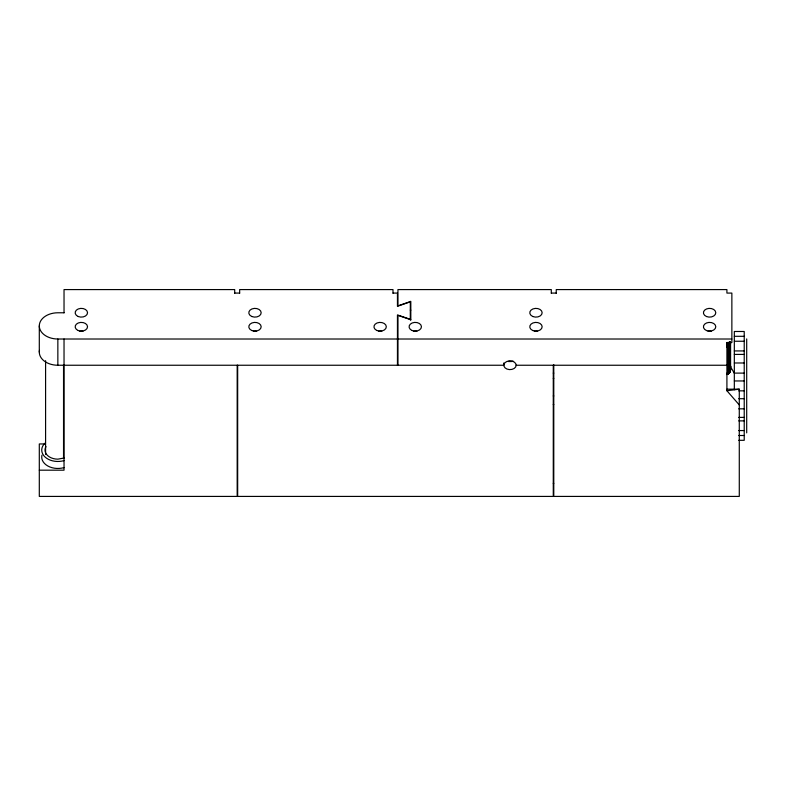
<?xml version="1.0" encoding="UTF-8"?>
<svg xmlns="http://www.w3.org/2000/svg" width="786" height="786" viewBox="0 0 786 786"><rect width="100%" height="100%" fill="white"/><g stroke="black" fill="none" stroke-linecap="round" stroke-linejoin="round"><path stroke-width="1.18" d="M726.912 374.568L729.133 373.291L730.577 369.793L730.577 342.411M726.912 374.411C729.526 373.822 731.658 370.422 729.919 368.045L730.577 366.296L729.919 364.547M729.919 368.555C731.756 370.589 729.123 373.576 726.912 373.93M729.919 369.155C731.845 370.619 728.563 373.124 726.912 373.173M729.919 369.793L730.577 369.793L729.919 371.031M729.919 368.762L730.577 366.296L729.919 365.058M729.919 368.683L730.577 366.296L729.919 365.657M729.919 368.438L730.577 366.296L729.919 366.296M730.577 369.793L729.919 370.432M729.919 367.534L730.577 366.296L729.919 366.934M410.813 319.922L410.813 301.402L397.942 305.852L397.942 289.582L551.3 289.582L551.3 293.257M410.312 301.824L397.451 306.285L397.451 293.08L393 293.08M64.03 458.022L57.85 459.162A12.861 9.098 0 0 1 45.971 446.586M726.912 347.166L729.919 345.535L730.41 342.509L729.919 345.025L726.912 346.174M556.242 293.257L556.242 289.582L726.912 289.582L726.912 293.08L731.864 293.08L731.864 342.509L726.912 342.509L726.912 390.74L739.282 389.178L739.282 496.418L553.776 496.418L553.776 364.655M726.912 345.025L730.41 344.121L730.41 342.676M511.598 361.472L508.395 361.472L511.598 361.472A6.18 4.372 0 0 0 513.081 361.039M234.7 293.08L239.651 293.08M551.3 293.08L556.242 293.08M410.312 310.146L410.813 310.146M64.03 312.779L57.85 312.779A18.55 13.116 0 0 0 39.3 325.895L39.3 352.128M410.813 319.745L397.942 315.363L397.942 365.244M734.33 336.31L744.224 336.31M39.3 325.895A18.55 13.116 0 0 0 57.85 339.012L397.451 339.012M397.942 339.012L731.864 339.012M734.33 341.252L744.224 341.252M726.912 343.787L730.577 343.787L729.919 342.038M734.33 350.929L744.224 350.929M734.33 354.417L744.224 354.417M734.33 362.985L744.224 362.985M39.457 350.418A18.55 13.116 0 0 0 57.85 365.244L503.806 365.244L503.806 362.965M516.176 365.244A6.18 4.372 0 0 0 506.901 361.462A6.18 4.372 0 0 0 506.901 369.027A6.18 4.372 0 0 0 516.176 365.244L726.912 365.244M553.275 373.114L553.776 373.114M734.33 373.104L744.224 373.104M553.275 378.361L553.776 378.361M734.33 380.955L744.224 380.955M726.912 389.178L739.282 389.178M738.732 390.848L744.224 390.848M553.275 395.938L553.776 395.938M738.732 398.708L744.224 398.708M553.275 404.594L553.776 404.594M738.732 408.828L744.224 408.828M738.732 417.395L744.224 417.395M738.732 420.883L744.224 420.883M738.732 430.561L744.224 430.561M738.732 435.503L744.224 435.503M738.732 440.317L744.224 440.317L744.224 331.486L734.33 331.486L734.33 389.748M45.185 443.952L39.3 443.952L39.3 496.418L237.176 496.418L237.176 365.244M39.3 470.185L64.03 470.185L64.03 339.012M553.275 483.302L553.776 483.302M726.912 342.549L730.577 343.787L729.919 342.549M410.312 319.312L397.451 314.94L397.451 365.244M726.912 390.74L739.282 404.928M730.007 365.971L734.33 373.193M746.7 338.923L746.7 432.88M730.41 342.126L730.41 371.071M729.919 341.772L729.919 372.269M729.133 342.038L729.133 373.291M728.101 342.676L728.101 374.077M553.275 365.244L553.275 496.418L237.667 496.418L237.667 365.244M410.312 301.402L410.312 319.902M393 293.257L393 289.582L239.651 289.582L239.651 293.257M234.7 293.257L234.7 289.582L64.03 289.582L64.03 312.867M63.538 364.802L63.538 458.513M57.85 339.012L57.85 365.244M45.588 360.695L45.588 454.406M378.538 331.289A6.18 4.372 0 0 1 381.741 331.289M253.387 331.289A6.18 4.372 0 0 1 256.58 331.289M79.75 331.289A6.18 4.372 0 0 1 82.952 331.289M707.999 331.289A6.18 4.372 0 0 1 711.202 331.289M534.362 331.289A6.18 4.372 0 0 1 537.565 331.289M413.662 331.289A6.18 4.372 0 0 1 416.865 331.289M64.03 467.601A16.133 11.407 0 0 1 47.828 466A16.133 11.407 0 0 1 41.933 455.202M64.03 460.606A16.133 11.407 0 0 1 45.057 457.01A16.133 11.407 0 0 1 45.057 443.127M78.256 330.552A6.18 4.372 0 0 0 87.531 326.77A6.18 4.372 0 0 0 78.256 322.977A6.18 4.372 0 0 0 78.256 330.552M78.256 316.532A6.18 4.372 0 0 0 87.531 312.74A6.18 4.372 0 0 0 78.256 308.957A6.18 4.372 0 0 0 78.256 316.532M251.893 330.552A6.18 4.372 0 0 0 261.168 326.77A6.18 4.372 0 0 0 251.893 322.977A6.18 4.372 0 0 0 251.893 330.552M251.893 316.532A6.18 4.372 0 0 0 261.168 312.74A6.18 4.372 0 0 0 251.893 308.957A6.18 4.372 0 0 0 251.893 316.532M377.044 330.552A6.18 4.372 0 0 0 386.319 326.77A6.18 4.372 0 0 0 377.044 322.977A6.18 4.372 0 0 0 377.044 330.552M412.169 330.552A6.18 4.372 0 0 0 421.443 326.77A6.18 4.372 0 0 0 412.169 322.977A6.18 4.372 0 0 0 412.169 330.552M532.869 330.552A6.18 4.372 0 0 0 542.144 326.77A6.18 4.372 0 0 0 532.869 322.977A6.18 4.372 0 0 0 532.869 330.552M532.869 316.532A6.18 4.372 0 0 0 542.144 312.74A6.18 4.372 0 0 0 532.869 308.957A6.18 4.372 0 0 0 532.869 316.532M706.506 316.532A6.18 4.372 0 0 0 715.781 312.74A6.18 4.372 0 0 0 706.506 308.957A6.18 4.372 0 0 0 706.506 316.532M706.506 330.552A6.18 4.372 0 0 0 715.781 326.77A6.18 4.372 0 0 0 706.506 322.977A6.18 4.372 0 0 0 706.506 330.552"/></g></svg>
